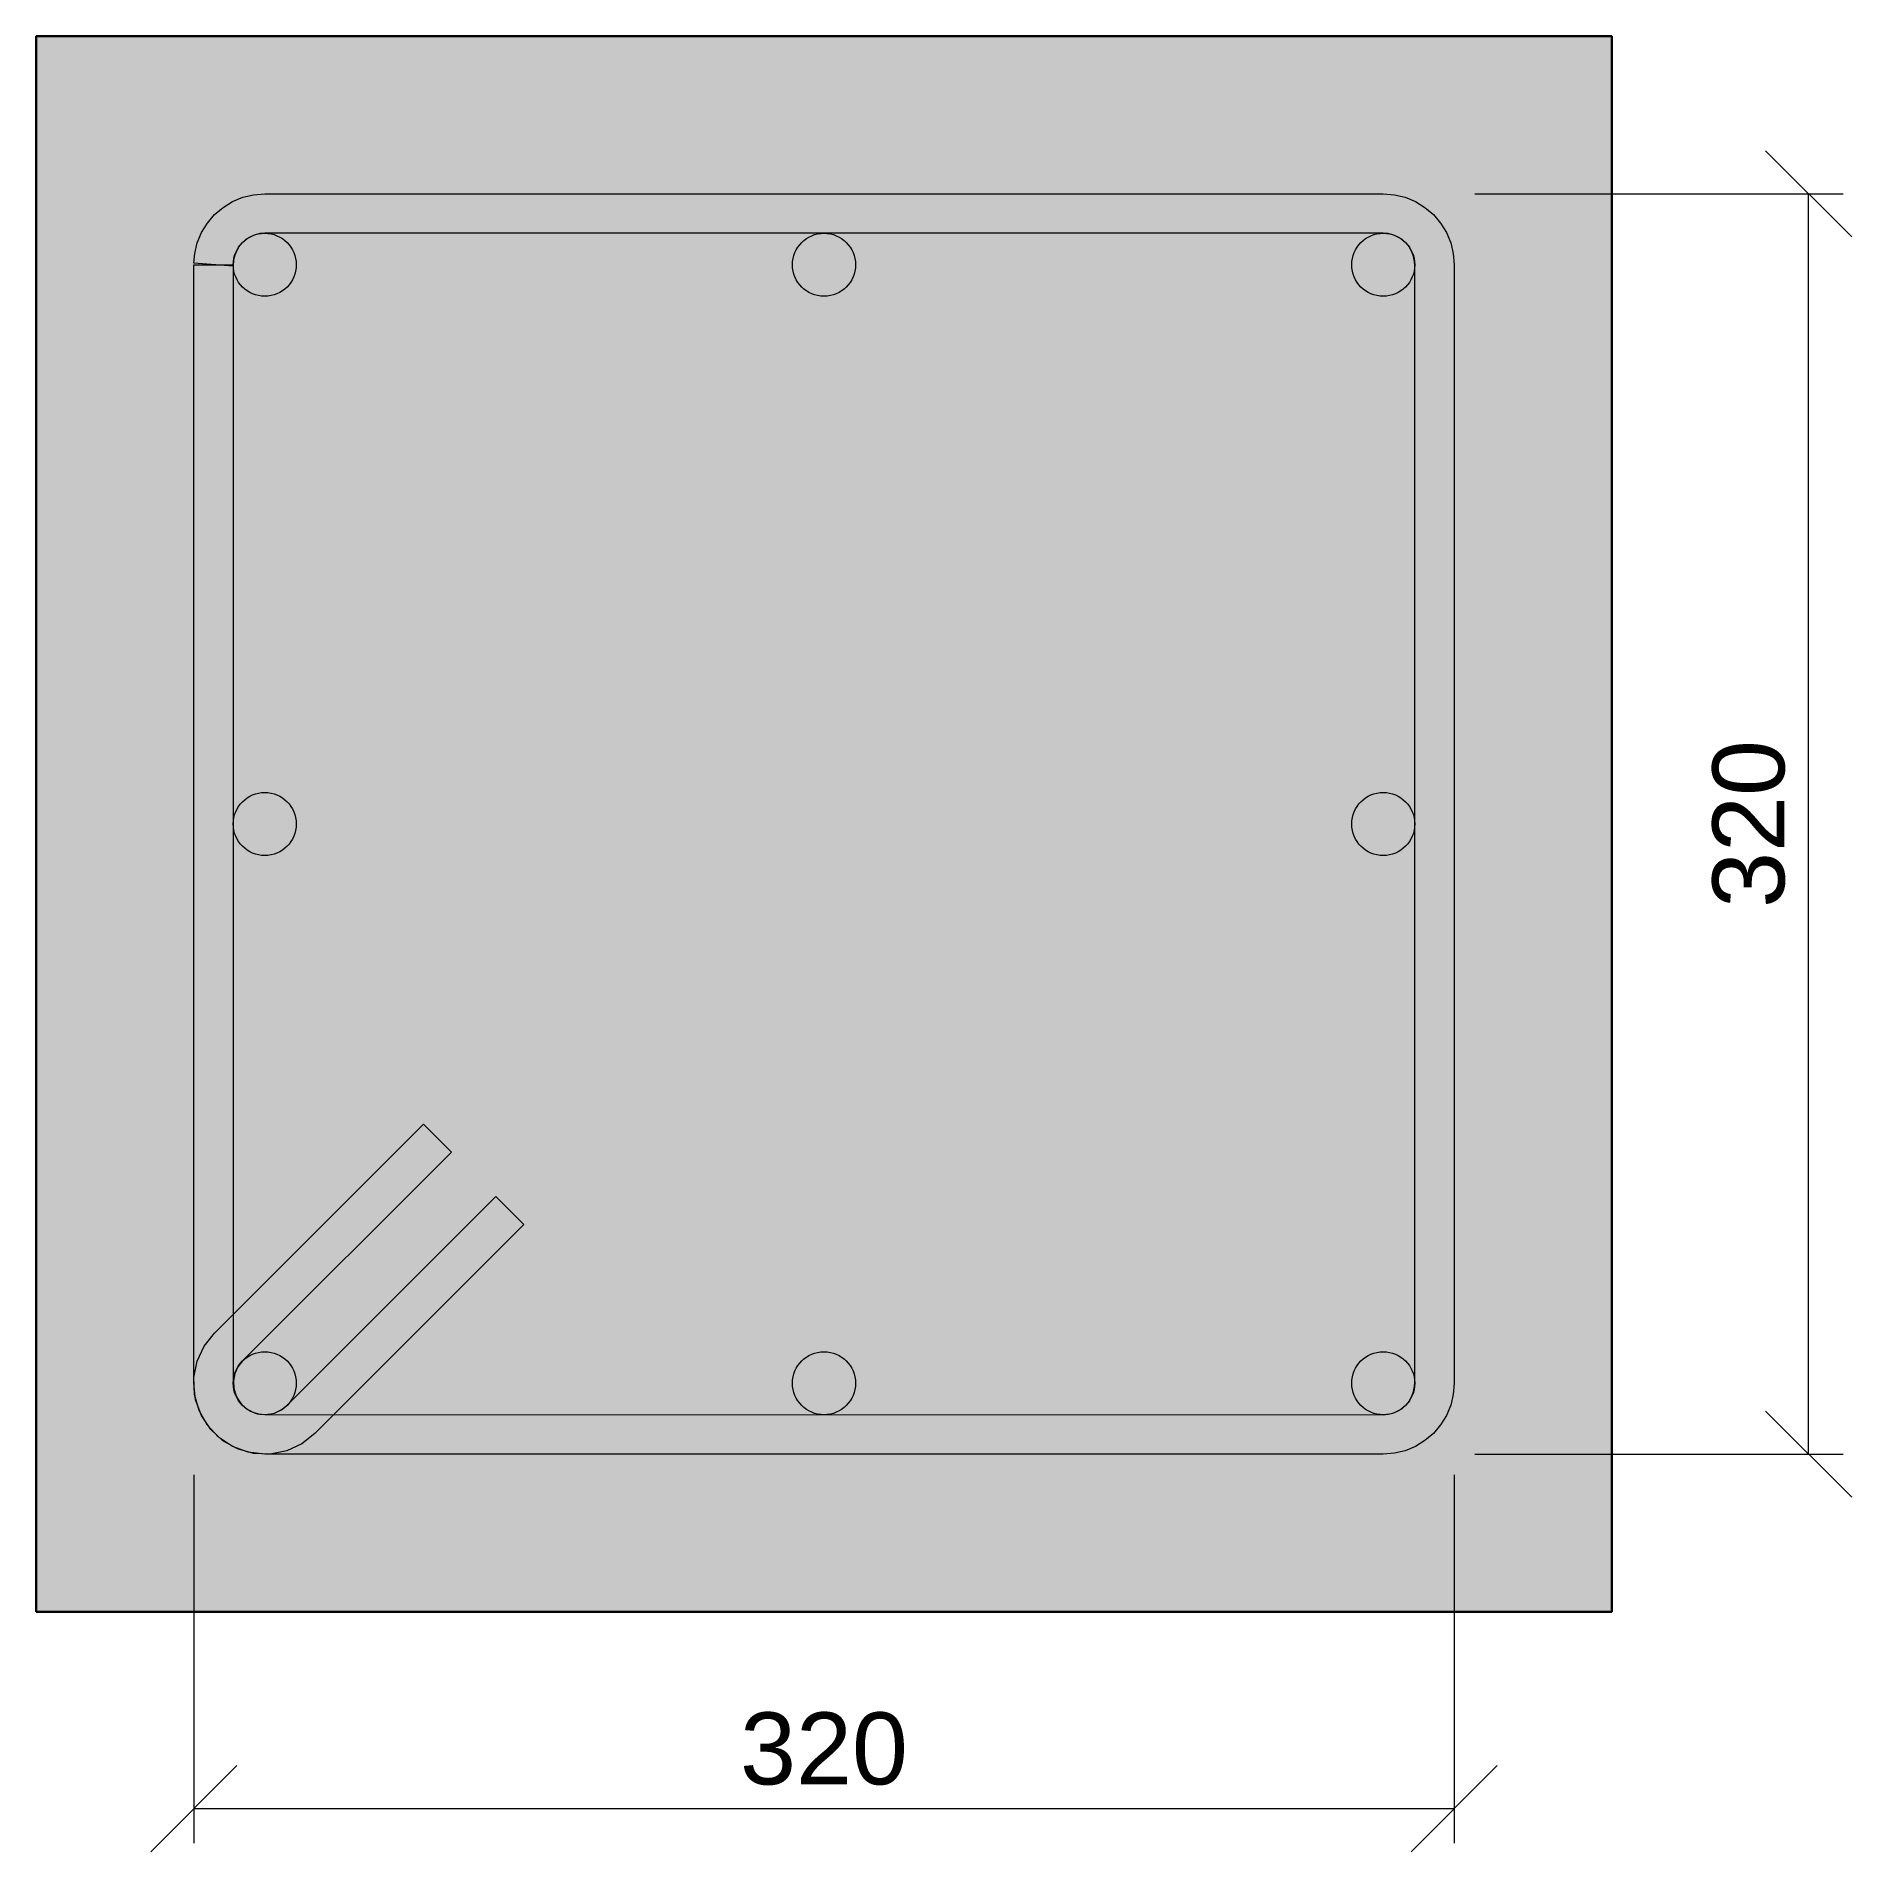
# Model space of a CAD drawing. Header units: millimetres. Extents: x -200 to 261, y -261 to 200.
import ezdxf

# ---------------------------------------------------------------- set-up
doc = ezdxf.new("R2010")
doc.units = ezdxf.units.MM
doc.header["$LTSCALE"] = 10
for name, color, linetype, lineweight, true_color in [('COTAS', 27, 'Continuous', 15, 0x333333), ('G-r_col', 31, 'Continuous', 15, 0xd2bc8c), ('G-r_conc', 252, 'Continuous', 30, 0x6b6b6b), ('G-r_tieS', 217, 'Continuous', 18, 0x4a235a)]:
    doc.layers.add(name, color=color, linetype=linetype, lineweight=lineweight, true_color=true_color)
doc.styles.add('ESTANDAR', font='arial.ttf')
doc.dimstyles.new('COTAS_1-10', dxfattribs={"dimscale": 10, "dimtxt": 1.8288, "dimasz": 2, "dimexe": 0.881944, "dimexo": 0.529167, "dimgap": 0.6, "dimtad": 1, "dimdec": 0, "dimtxsty": 'ESTANDAR', "dimtsz": 1.094317, "dimcen": 2.5, "dimclrd": 8, "dimclre": 8, "dimclrt": 250, "dimazin": 3, "dimtfac": 1, "dimtmove": 0, "dimatfit": 3, "dimlwd": 15, "dimlwe": 13})

msp = doc.modelspace()

# ---------------------------------------------------------------- hatches: boundary and pattern name
at = {"layer": 'G-r_col', "true_color": 0xe9dec7}
h = msp.add_hatch(color=7, dxfattribs=at)
edge = h.paths.add_edge_path()
edge.add_arc((-142, 142), 8, 0, 360)
h = msp.add_hatch(color=7, dxfattribs=at)
edge = h.paths.add_edge_path()
edge.add_arc((0, 142), 8, 0, 360)
h = msp.add_hatch(color=7, dxfattribs=at)
edge = h.paths.add_edge_path()
edge.add_arc((142, 142), 8, 0, 360)
h = msp.add_hatch(color=7, dxfattribs=at)
edge = h.paths.add_edge_path()
edge.add_arc((-142, 0), 8, 0, 360)
h = msp.add_hatch(color=7, dxfattribs=at)
edge = h.paths.add_edge_path()
edge.add_arc((142, 0), 8, 0, 360)
h = msp.add_hatch(color=7, dxfattribs=at)
edge = h.paths.add_edge_path()
edge.add_arc((-142, -142), 8, 0, 360)
h = msp.add_hatch(color=7, dxfattribs=at)
edge = h.paths.add_edge_path()
edge.add_arc((0, -142), 8, 0, 360)
h = msp.add_hatch(color=7, dxfattribs=at)
edge = h.paths.add_edge_path()
edge.add_arc((142, -142), 8, 0, 360)
at = {"layer": 'G-r_conc', "true_color": 0xf5f3ef}
msp.add_hatch(color=7, dxfattribs=at).paths.add_polyline_path([(-200, -200), (200, -200), (200, 200), (-200, 200)])
at = {"layer": 'G-r_tieS', "true_color": 0x9059a7}
for points in [[(-94.62, -83.31), (-147.64, -136.33), (-148.79, -137.84), (-149.58, -139.54), (-149.94, -141.38), (-149.87, -143.25), (-149.36, -145.05), (-148.44, -146.68), (-147.17, -148.06), (-145.62, -149.1), (-143.86, -149.75), (-141.99, -149.97), (142, -150), (143.25, -149.89), (144.47, -149.59), (145.62, -149.11), (146.69, -148.46), (147.65, -147.65), (148.46, -146.69), (149.11, -145.62), (149.59, -144.47), (149.89, -143.25), (149.98, -142), (150, 142), (149.89, 143.25), (149.59, 144.47), (149.11, 145.62), (148.46, 146.69), (147.65, 147.65), (146.69, 148.46), (145.62, 149.11), (144.47, 149.59), (143.25, 149.89), (142, 149.98), (-142, 150), (-143.25, 149.89), (-144.47, 149.59), (-145.62, 149.11), (-146.69, 148.46), (-147.65, 147.65), (-148.46, 146.69), (-149.11, 145.62), (-149.59, 144.47), (-149.89, 143.25), (-150.02, 141.61), (-159.98, 142.39), (-159.79, 144.82), (-159.13, 147.57), (-158.05, 150.18), (-156.57, 152.59), (-154.74, 154.74), (-152.59, 156.57), (-150.18, 158.05), (-147.57, 159.13), (-144.82, 159.79), (-142, 160), (142, 160.02), (144.82, 159.79), (147.57, 159.13), (150.18, 158.05), (152.59, 156.57), (154.74, 154.74), (156.57, 152.59), (158.05, 150.18), (159.13, 147.57), (159.79, 144.82), (160, 142), (160.02, -142), (159.79, -144.82), (159.13, -147.57), (158.05, -150.18), (156.57, -152.59), (154.74, -154.74), (152.59, -156.57), (150.18, -158.05), (147.57, -159.13), (144.82, -159.79), (142, -160), (-142.01, -160.03), (-146.21, -159.54), (-150.19, -158.07), (-153.71, -155.71), (-156.59, -152.6), (-158.66, -148.9), (-159.81, -144.82), (-159.98, -140.58), (-159.15, -136.43), (-157.38, -132.58), (-154.74, -129.29), (-101.69, -76.24)], [(-150, 142), (-150, -141.99), (-149.75, -143.86), (-149.1, -145.62), (-148.06, -147.17), (-146.68, -148.44), (-145.05, -149.36), (-143.25, -149.87), (-141.38, -149.94), (-139.54, -149.58), (-137.84, -148.79), (-136.35, -147.62), (-83.31, -94.62), (-76.24, -101.69), (-129.27, -154.77), (-132.58, -157.38), (-136.43, -159.15), (-140.58, -159.98), (-144.82, -159.81), (-148.9, -158.66), (-152.6, -156.59), (-155.71, -153.71), (-158.07, -150.19), (-159.54, -146.21), (-160, -142.01), (-160, 142)]]:
    msp.add_hatch(color=7, dxfattribs=at).paths.add_polyline_path(points)

# ---------------------------------------------------------------- linework, layer by layer
at = {"layer": 'G-r_col'}
for centre in [(-142, 142), (0, 142), (142, 142), (-142, 0), (142, 0), (-142, -142), (0, -142), (142, -142)]:
    msp.add_circle(centre, 8, dxfattribs=at)
at = {"layer": 'G-r_conc'}
msp.add_lwpolyline([(-200, -200), (200, -200), (200, 200), (-200, 200)], close=True, dxfattribs=at)
at = {"layer": 'G-r_tieS'}
for points in [[(-94.62, -83.31), (-147.64, -136.33), (-148.79, -137.84), (-149.58, -139.54), (-149.94, -141.38), (-149.87, -143.25), (-149.36, -145.05), (-148.44, -146.68), (-147.17, -148.06), (-145.62, -149.1), (-143.86, -149.75), (-141.99, -149.97), (142, -150), (143.25, -149.89), (144.47, -149.59), (145.62, -149.11), (146.69, -148.46), (147.65, -147.65), (148.46, -146.69), (149.11, -145.62), (149.59, -144.47), (149.89, -143.25), (149.98, -142), (150, 142), (149.89, 143.25), (149.59, 144.47), (149.11, 145.62), (148.46, 146.69), (147.65, 147.65), (146.69, 148.46), (145.62, 149.11), (144.47, 149.59), (143.25, 149.89), (142, 149.98), (-142, 150), (-143.25, 149.89), (-144.47, 149.59), (-145.62, 149.11), (-146.69, 148.46), (-147.65, 147.65), (-148.46, 146.69), (-149.11, 145.62), (-149.59, 144.47), (-149.89, 143.25), (-150.02, 141.61), (-159.98, 142.39), (-159.79, 144.82), (-159.13, 147.57), (-158.05, 150.18), (-156.57, 152.59), (-154.74, 154.74), (-152.59, 156.57), (-150.18, 158.05), (-147.57, 159.13), (-144.82, 159.79), (-142, 160), (142, 160.02), (144.82, 159.79), (147.57, 159.13), (150.18, 158.05), (152.59, 156.57), (154.74, 154.74), (156.57, 152.59), (158.05, 150.18), (159.13, 147.57), (159.79, 144.82), (160, 142), (160.02, -142), (159.79, -144.82), (159.13, -147.57), (158.05, -150.18), (156.57, -152.59), (154.74, -154.74), (152.59, -156.57), (150.18, -158.05), (147.57, -159.13), (144.82, -159.79), (142, -160), (-142.01, -160.03), (-146.21, -159.54), (-150.19, -158.07), (-153.71, -155.71), (-156.59, -152.6), (-158.66, -148.9), (-159.81, -144.82), (-159.98, -140.58), (-159.15, -136.43), (-157.38, -132.58), (-154.74, -129.29), (-101.69, -76.24)], [(-150, 142), (-150, -141.99), (-149.75, -143.86), (-149.1, -145.62), (-148.06, -147.17), (-146.68, -148.44), (-145.05, -149.36), (-143.25, -149.87), (-141.38, -149.94), (-139.54, -149.58), (-137.84, -148.79), (-136.35, -147.62), (-83.31, -94.62), (-76.24, -101.69), (-129.27, -154.77), (-132.58, -157.38), (-136.43, -159.15), (-140.58, -159.98), (-144.82, -159.81), (-148.9, -158.66), (-152.6, -156.59), (-155.71, -153.71), (-158.07, -150.19), (-159.54, -146.21), (-160, -142.01), (-160, 142)]]:
    msp.add_lwpolyline(points, close=True, dxfattribs=at)

# ---------------------------------------------------------------- dimensions: what is measured, and where the dimension line sits
at = {"layer": 'COTAS'}
msp.add_linear_dim(base=(250, -160), p1=(160, -160), p2=(160, 160), angle=90, dimstyle='COTAS_1-10', dxfattribs=at).render()
msp.add_linear_dim(base=(-160, -250), p1=(-160, -160), p2=(160, -160), dimstyle='COTAS_1-10', dxfattribs=at).render()

doc.saveas('drawing.dxf')
